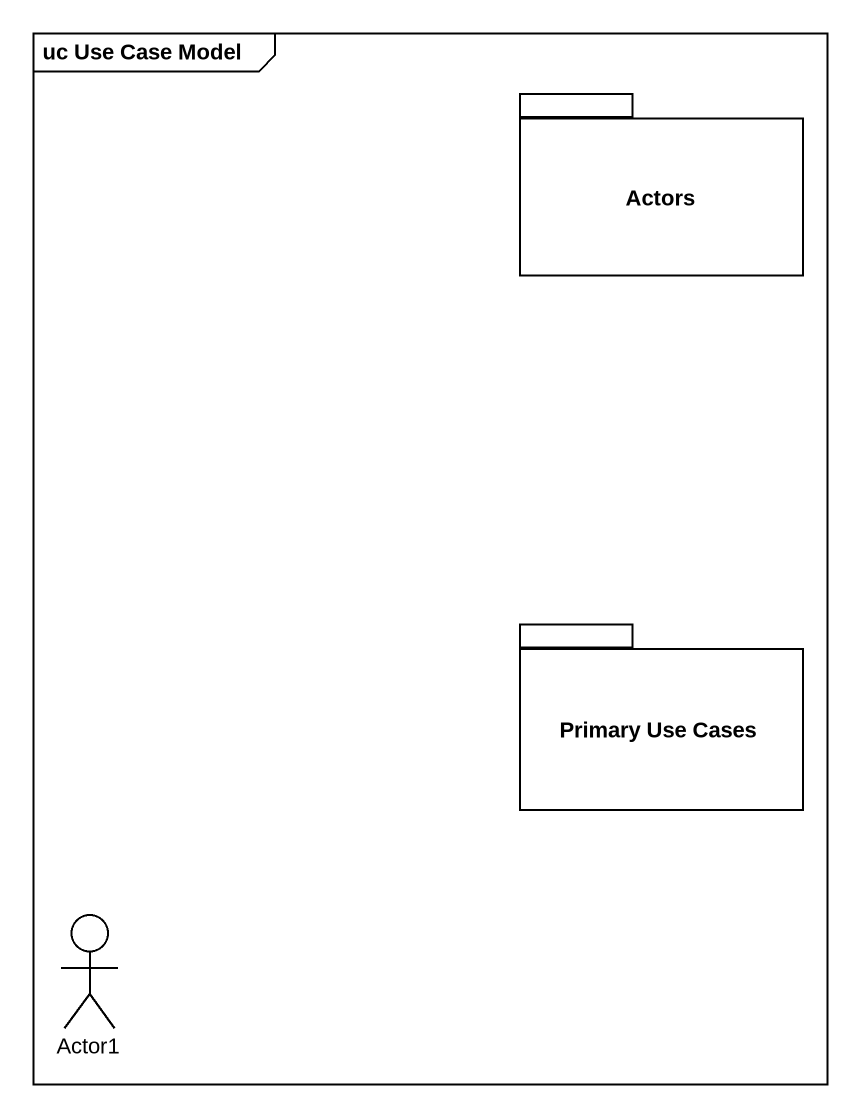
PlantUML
@startuml
mainframe uc Use Case Model
package Actors {
}
package "Primary Use Cases" as Primary_Use_Cases {
}
actor Actor1
@enduml
